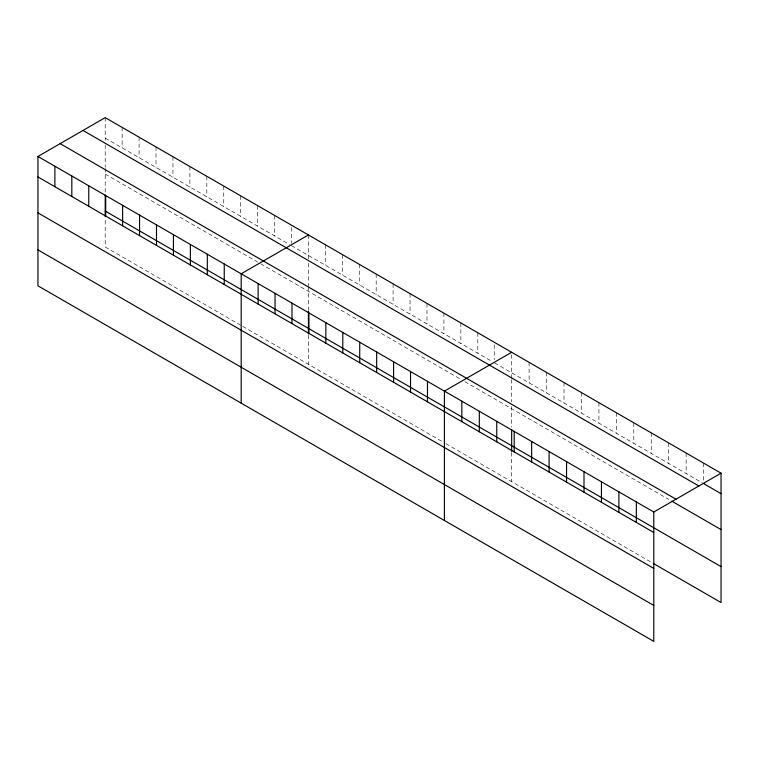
<?xml version="1.0" encoding="UTF-8"?>
<svg xmlns="http://www.w3.org/2000/svg" width="759" height="759" viewBox="0 0 759 759"><rect width="100%" height="100%" fill="white"/><g stroke="black" fill="none" stroke-linecap="round" stroke-linejoin="round"><path stroke-width="0.57" stroke-dasharray="3.79 2.85" d="M308.439 263.297L308.439 285.754M308.439 258.81L308.439 234.958M511.661 379.509L511.661 401.966M511.661 378.39L511.661 352.29M105.207 138.11L289.502 244.512M291.494 245.66L491.737 361.275M494.726 363.001L702.578 482.999M105.207 174.039L257.624 262.035M260.612 263.762L460.855 379.367M464.84 381.673L668.707 499.375M240.688 325.213L105.207 246.988L105.207 217.795M242.681 326.361L443.92 442.544M445.912 443.692L651.25 562.248M703.602 463.104L703.602 481.31M686.155 453.038L686.155 473.512M668.707 442.962L668.707 463.445M651.25 432.886L651.25 453.37M633.803 422.81L633.803 443.294M616.355 412.735L616.355 433.218M598.908 402.668L598.908 423.142M581.46 392.593L581.46 413.067M564.013 382.517L564.013 403.001M546.565 372.441L546.565 392.925M529.108 362.366L529.108 382.849M511.661 406.463L511.661 427.213M511.661 452.459L511.661 481.652M494.726 344.795L494.726 359.586M477.791 332.736L477.791 353.22M460.855 322.964L460.855 343.438M443.92 313.182L443.92 333.666M426.985 303.401L426.985 323.884M410.05 293.629L410.05 314.112M393.115 283.847L393.115 304.331M376.179 274.075L376.179 294.549M359.244 264.293L359.244 284.777M342.309 254.521L342.309 274.995M325.374 244.74L325.374 265.223M308.439 286.883L308.439 309.881M308.439 335.127L308.439 364.32M291.494 227.463L291.494 243.392M274.559 215.404L274.559 235.888M257.624 205.632L257.624 226.106M240.688 195.85L240.688 216.334M223.753 186.069L223.753 206.552M206.818 176.297L206.818 196.771M189.883 166.515L189.883 186.999M172.948 156.743L172.948 177.217M156.012 146.961L156.012 167.445M139.077 137.18L139.077 157.663M122.142 127.408L122.142 147.891M105.207 117.626L105.207 140.358M105.207 144.846L105.207 167.303M105.207 168.422L105.207 192.549"/><path stroke-width="1.14" d="M37.95 156.458L653.793 512.012L653.793 641.374L37.95 285.82L37.95 156.458L105.207 117.626L721.05 473.18L721.05 602.542L653.309 563.434M308.439 234.958L241.182 273.79L241.182 403.152M511.661 352.29L444.404 391.122L444.404 520.484M653.793 512.012L721.05 473.18M703.602 483.587L721.05 493.663M83.016 130.444L698.859 485.997M60.141 143.641L675.984 499.194M671.781 501.149L721.05 529.592M105.207 211.059L721.05 566.612M37.95 176.942L653.793 532.495M37.95 212.871L653.793 568.425M37.95 249.891L653.793 605.445M636.346 501.936L636.346 522.42M618.898 491.86L618.898 512.344M601.451 481.794L601.451 502.268M584.003 471.719L584.003 492.193M566.546 461.643L566.546 482.126M549.099 451.567L549.099 472.051M531.651 441.491L531.651 461.975M514.204 431.416L514.204 451.899M511.661 429.528L511.661 451.339M496.756 421.349L496.756 441.823M479.308 411.274L479.308 431.757M461.851 401.198L461.851 421.681M427.469 381.35L427.469 401.824M410.534 371.568L410.534 392.052M393.598 361.787L393.598 382.27M376.663 352.015L376.663 372.498M359.728 342.233L359.728 362.717M342.793 332.461L342.793 352.935M325.858 322.679L325.858 343.163M308.922 312.898L308.922 333.381M308.439 311.038L308.439 334.007M291.987 303.126L291.987 323.609M275.052 293.344L275.052 313.828M258.117 283.572L258.117 304.046M224.247 264.009L224.247 284.492M207.311 254.237L207.311 274.72M190.376 244.455L190.376 264.938M173.431 234.683L173.431 255.157M156.496 224.901L156.496 245.385M139.561 215.12L139.561 235.603M122.626 205.347L122.626 225.831M105.691 195.566L105.691 216.049M105.207 194.864L105.207 216.676M88.756 185.794L88.756 206.268M71.82 176.012L71.82 196.496M54.885 166.24L54.885 186.714"/></g></svg>
